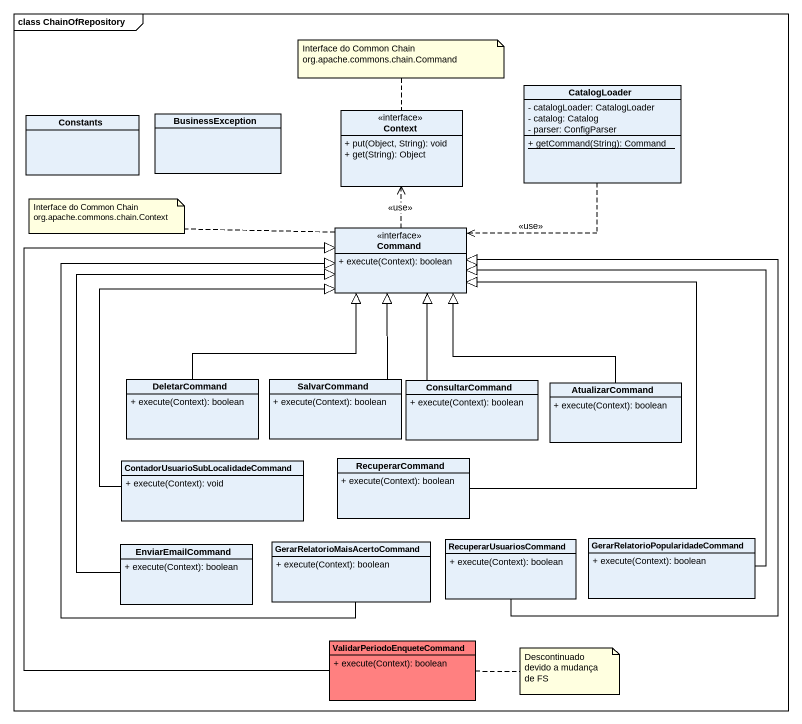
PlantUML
@startuml
mainframe class ChainOfRepository
hide circle
hide empty members
skinparam classAttributeIconSize 0
class CatalogLoader {
  - catalogLoader: CatalogLoader
  - catalog: Catalog
  - parser: ConfigParser
  {static} + getCommand(String): Command
}
class Constants
class BusinessException
class Context <<interface>> {
  + put(Object, String): void
  + get(String): Object
}
class Command <<interface>> {
  + execute(Context): boolean
}
class DeletarCommand {
  + execute(Context): boolean
}
class SalvarCommand {
  + execute(Context): boolean
}
class ConsultarCommand {
  + execute(Context): boolean
}
class AtualizarCommand {
  + execute(Context): boolean
}
class "ContadorUsuarioSubLocalidadeCommand" as ContadorUsuarioSubLocalidade {
  + execute(Context): void
}
class RecuperarCommand {
  + execute(Context): boolean
}
class EnviarEmailCommand {
  + execute(Context): boolean
}
class "GerarRelatorioMaisAcertoCommand" as GerarRelatorioMaisAcertoComm {
  + execute(Context): boolean
}
class RecuperarUsuariosCommand {
  + execute(Context): boolean
}
class "GerarRelatorioPopularidadeCommand" as GerarRelatorioPopularidadeCo {
  + execute(Context): boolean
}
class ValidarPeriodoEnqueteCommand #FF8080 {
  + execute(Context): boolean
}
CatalogLoader ..> Command : <<use>>
Command .up.> Context : <<use>>
DeletarCommand -up-|> Command
SalvarCommand -up-|> Command
ConsultarCommand -up-|> Command
AtualizarCommand -up-|> Command
ContadorUsuarioSubLocalidade -up-|> Command
RecuperarCommand -up-|> Command
EnviarEmailCommand -up-|> Command
GerarRelatorioMaisAcertoComm -up-|> Command
RecuperarUsuariosCommand -up-|> Command
GerarRelatorioPopularidadeCo -up-|> Command
ValidarPeriodoEnqueteCommand -up-|> Command
note top of Context
  Interface do Common Chain
  org.apache.commons.chain.Command
end note
note left of Command
  Interface do Common Chain
  org.apache.commons.chain.Context
end note
note right of ValidarPeriodoEnqueteCommand : Descontinuado devido a mudança de FS
@enduml
